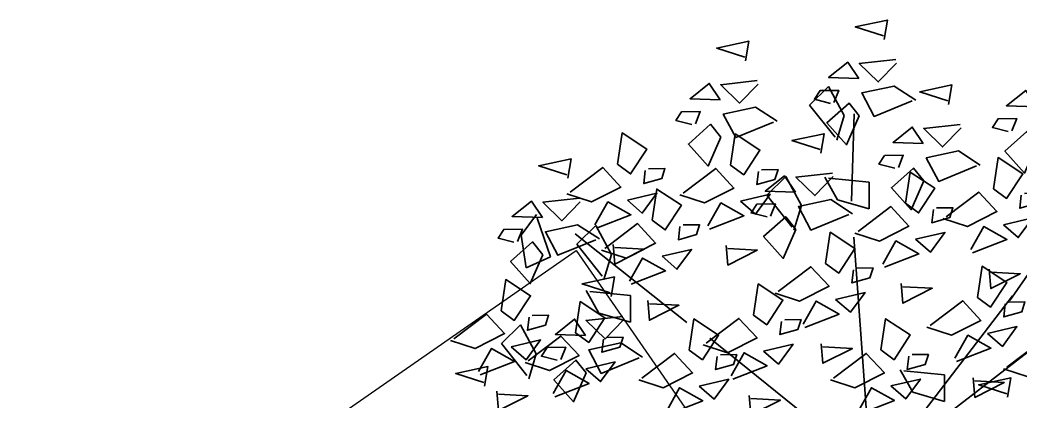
# Model space of a CAD drawing. Header units: metres. Extents: x 325024 to 7190115, y 7391967 to 10157759.
# Drawn here: x 326084.74 to 326091.21, y 7392836.64 to 7392839.11 of the extents above; entities that cross this region are included whole.
import ezdxf

# ---------------------------------------------------------------- set-up
doc = ezdxf.new("R2010")
doc.units = ezdxf.units.M
for name, color, linetype, lineweight in [('L-shrub', 74, 'Continuous', 35), ('linagrossa', 7, 'Continuous', 25), ('MÓVEIS', 7, 'Continuous', 13)]:
    doc.layers.add(name, color=color, linetype=linetype, lineweight=lineweight)

# ---------------------------------------------------------------- blocks, each defined once
blk = doc.blocks.new('flower shrub 3')
at = {"layer": 'L-shrub', "color": 2}
for p, q in [((-123.45, 236), (-108.99, 242.75)), ((-109.76, 240.63), (-114.02, 215.74)), ((71.14, 221.55), (86.95, 226.01)), ((86.95, 226.01), (86.87, 205.67)), ((-114.02, 215.74), (-130.41, 216.9)), ((-96.02, 214.78), (-80.21, 219.24)), ((-80.21, 219.24), (-80.29, 198.91)), ((75.55, 196.68), (71.14, 221.55)), ((-91.61, 189.92), (-96.02, 214.78)), ((86.87, 205.67), (75.54, 194.43)), ((-80.29, 198.91), (-91.62, 187.66)), ((-104.33, 170.99), (-104.5, 186.95)), ((-102.88, 185.37), (-81.99, 171.19)), ((21.44, 185.45), (37.25, 189.91)), ((25.85, 160.59), (21.44, 185.45)), ((37.25, 189.91), (37.17, 169.58)), ((58.31, 161.96), (58.15, 177.93)), ((59.76, 176.34), (80.66, 162.16)), ((-89.82, 156.75), (-104.33, 170.99)), ((-81.99, 171.19), (-89.82, 156.75)), ((37.17, 169.58), (25.84, 158.33)), ((72.82, 147.73), (58.31, 161.96)), ((80.66, 162.16), (72.82, 147.73)), ((42.5, 35.62), (42.33, 51.58)), ((43.95, 50), (64.85, 35.82)), ((57.01, 21.38), (42.5, 35.62)), ((64.85, 35.82), (57.01, 21.38))]:
    blk.add_line(p, q, dxfattribs=at)
at = {"layer": 'L-shrub', "color": 108}
for p, q in [((-130.41, 216.9), (-123.45, 236)), ((-166.05, 183.2), (-150.24, 187.65)), ((-150.24, 187.65), (-150.32, 167.32)), ((-161.64, 158.33), (-166.05, 183.2)), ((-150.32, 167.32), (-161.65, 156.07))]:
    blk.add_line(p, q, dxfattribs=at)
at = {"layer": 'L-shrub', "color": 92}
for points in [[(49.51, 264.41), (57.05, 273.94), (37.55, 279.71), (50.15, 266.57)], [(-81.5, 253.13), (-73.97, 262.66), (-93.47, 268.43), (-80.86, 255.29)], [(-50.38, 246.16), (-38.67, 261.64), (-30.06, 245.61), (-46.11, 237.01), (-50.38, 246.16)], [(-106.76, 239.42), (-107.89, 251.52), (-122.81, 248.88), (-106.76, 239.42)], [(-81.65, 236.7), (-97.21, 231.89), (-102.03, 247.44), (-81.01, 238.86)], [(-84.31, 244.82), (-59.35, 248.66), (-55.26, 232.75), (-75.59, 233.29), (-86.57, 244.88)], [(130.84, 235.08), (138.37, 244.61), (118.87, 250.38), (131.48, 237.24)], [(46.65, 222.9), (21.55, 225.63), (21.7, 242.05), (41.19, 236.28), (48.82, 222.26)], [(13.52, 230.35), (-1.79, 218.41), (-5.97, 236.12), (11.75, 240.29), (13.52, 230.35)], [(-84.36, 211.62), (-109.47, 214.34), (-109.32, 230.77), (-89.83, 225), (-82.2, 210.98)], [(-80.47, 219.88), (-66.68, 228.54), (-58.01, 214.76), (-80.53, 217.63)], [(-37.14, 234.51), (-41.84, 227.87), (-30.61, 225.31), (-25.97, 229.7), (-34.88, 234.45)], [(105.58, 221.37), (104.45, 233.47), (89.53, 230.83), (105.58, 221.37)], [(130.69, 218.65), (115.13, 213.84), (110.31, 229.39), (131.33, 220.81)], [(10.61, 212.31), (22.33, 227.8), (30.93, 211.77), (14.88, 203.17), (10.61, 212.31)], [(85.05, 215.69), (91.3, 220.89), (81.11, 226.26), (75.5, 223.22), (82.88, 216.33)], [(-48.12, 205.55), (-36.41, 221.03), (-27.8, 205), (-43.85, 196.4), (-48.12, 205.55)], [(94.84, 201.02), (79.53, 189.08), (75.35, 206.79), (93.07, 210.96), (94.84, 201.02)], [(127.98, 193.57), (102.87, 196.3), (103.02, 212.72), (122.51, 206.95), (130.14, 192.93)], [(-82.06, 204.2), (-57.09, 208.04), (-53, 192.14), (-73.33, 192.68), (-84.31, 204.27)], [(-76.38, 203.98), (-81.2, 192.82), (-60.88, 192.27), (-76.44, 201.72)], [(63.07, 192.21), (70.6, 201.74), (51.11, 207.51), (63.71, 194.37)], [(23.85, 200.67), (19.16, 194.03), (30.38, 191.47), (35.02, 195.86), (26.11, 200.61)], [(-92.8, 176.42), (-85.27, 185.95), (-104.76, 191.72), (-92.16, 178.58)], [(-34.88, 193.9), (-39.58, 187.26), (-28.35, 184.7), (-23.71, 189.09), (-32.62, 193.84)], [(-19.48, 186.04), (-5.68, 194.7), (2.98, 180.92), (-19.54, 183.79)], [(146.65, 180.93), (154.18, 190.46), (134.69, 196.23), (147.29, 183.09)], [(-78.21, 179.27), (-64.42, 187.93), (-55.75, 174.15), (-78.27, 177.02)], [(5.48, 189.88), (9.7, 178.48), (23.43, 184.88), (5.48, 189.88)], [(37.81, 178.51), (36.68, 190.61), (21.76, 187.96), (37.81, 178.51)], [(62.92, 175.78), (47.36, 170.98), (42.54, 186.52), (63.56, 177.95)], [(-122.67, 167.19), (-110.95, 182.67), (-102.35, 166.64), (-118.4, 158.05), (-122.67, 167.19)], [(17.28, 172.82), (23.53, 178.03), (13.34, 183.4), (7.73, 180.35), (15.12, 173.46)], [(121.39, 167.23), (120.26, 179.33), (105.34, 176.68), (121.39, 167.23)], [(146.5, 164.5), (130.94, 159.7), (126.12, 175.24), (147.14, 166.67)], [(-92.95, 159.99), (-108.51, 155.18), (-113.33, 170.73), (-92.31, 162.15)], [(27.08, 158.16), (11.76, 146.22), (7.58, 163.93), (25.31, 168.09), (27.08, 158.16)], [(60.21, 150.7), (35.1, 153.43), (35.25, 169.85), (54.74, 164.09), (62.37, 150.06)], [(100.86, 161.54), (107.11, 166.75), (96.92, 172.11), (91.31, 169.07), (98.7, 162.18)], [(-74.12, 163.36), (-78.94, 152.21), (-58.62, 151.66), (-74.18, 161.11)], [(193.68, 153.69), (192.55, 165.79), (177.63, 163.15), (193.68, 153.69)], [(173.15, 148), (179.4, 153.21), (169.21, 158.58), (163.6, 155.53), (170.98, 148.64)], [(33.2, 131.09), (44.92, 146.57), (53.52, 130.54), (37.47, 121.95), (33.2, 131.09)], [(60.26, 138.78), (85.22, 142.62), (89.31, 126.71), (68.99, 127.26), (58, 138.84)], [(-66.19, 124.32), (-54.48, 139.81), (-45.87, 123.78), (-61.92, 115.18), (-66.19, 124.32)], [(-100.13, 122.98), (-75.17, 126.82), (-71.08, 110.91), (-91.4, 111.46), (-102.39, 123.04)], [(107.43, 128.47), (102.74, 121.83), (113.97, 119.27), (118.6, 123.66), (109.69, 128.41)], [(46.44, 119.45), (41.74, 112.81), (52.97, 110.25), (57.61, 114.63), (48.7, 119.39)], [(89.07, 117.69), (93.28, 106.29), (107.01, 112.69), (89.07, 117.69)], [(-52.95, 112.68), (-57.65, 106.04), (-46.42, 103.48), (-41.78, 107.87), (-50.69, 112.62)], [(-7.77, 112.68), (-12.47, 106.04), (-1.24, 103.48), (3.4, 107.87), (-5.51, 112.62)], [(3.11, 104.82), (16.91, 113.48), (25.57, 99.7), (3.05, 102.57)], [(-51.1, 98.05), (-37.31, 106.71), (-28.64, 92.93), (-51.16, 95.8)], [(28.07, 108.66), (32.29, 97.26), (46.02, 103.66), (28.07, 108.66)], [(159.39, 110.43), (154.69, 103.78), (165.92, 101.22), (170.56, 105.61), (161.65, 110.36)], [(-26.14, 101.89), (-21.93, 90.49), (-8.2, 96.89), (-26.14, 101.89)], [(7.2, 88.91), (2.38, 77.76), (22.71, 77.21), (7.14, 86.66)], [(-47.01, 82.14), (-51.83, 70.99), (-31.51, 70.44), (-47.07, 79.89)], [(105.49, 67.92), (117.2, 83.4), (125.81, 67.37), (109.76, 58.78), (105.49, 67.92)], [(120.15, 79.89), (115.33, 68.73), (135.65, 68.18), (120.09, 77.63)], [(3.78, 66.58), (28.75, 70.42), (32.84, 54.51), (12.51, 55.06), (1.53, 66.64)], [(71.55, 66.58), (96.51, 70.42), (100.6, 54.51), (80.28, 55.06), (69.29, 66.64)], [(118.73, 56.28), (114.03, 49.63), (125.26, 47.07), (129.9, 51.46), (120.99, 56.22)], [(7.63, 41.65), (21.42, 50.3), (30.09, 36.53), (7.57, 39.39)], [(75.4, 41.65), (89.19, 50.3), (97.86, 36.53), (75.34, 39.39)], [(100.36, 45.49), (104.57, 34.09), (118.3, 40.49), (100.36, 45.49)], [(79.49, 25.74), (74.67, 14.58), (94.99, 14.04), (79.43, 23.48)], [(92.43, 4.95), (99.97, 14.48), (80.47, 20.25), (93.07, 7.11)]]:
    blk.add_lwpolyline(points, dxfattribs=at)
at = {"layer": 'L-shrub', "color": 2}
for points in [[(24.26, 250.7), (23.13, 262.8), (8.21, 260.16), (24.26, 250.7)], [(3.73, 245.02), (9.98, 250.22), (-0.21, 255.59), (-5.82, 252.55), (1.56, 245.66)], [(49.36, 247.98), (33.81, 243.17), (28.98, 258.72), (50, 250.14)], [(-55.51, 223.72), (-51.3, 212.33), (-37.56, 218.73), (-55.51, 223.72)], [(-23.32, 210.97), (1.64, 214.81), (5.73, 198.9), (-14.6, 199.45), (-25.58, 211.03)], [(110.66, 146.88), (95.35, 134.94), (91.16, 152.64), (108.89, 156.81), (110.66, 146.88)], [(94.19, 140.12), (105.91, 155.6), (114.51, 139.57), (98.46, 130.97), (94.19, 140.12)], [(143.79, 139.42), (118.68, 142.15), (118.83, 158.57), (138.33, 152.8), (145.96, 138.78)], [(-95.66, 134.91), (-120.77, 137.64), (-120.62, 154.06), (-101.12, 148.29), (-93.49, 134.27)], [(-127.79, 144.76), (-123.58, 133.36), (-109.85, 139.76), (-127.79, 144.76)], [(182.94, 133.34), (167.63, 121.4), (163.45, 139.11), (181.17, 143.27), (182.94, 133.34)], [(-21.02, 124.32), (-9.3, 139.81), (-0.69, 123.78), (-16.74, 115.18), (-21.02, 124.32)], [(146.15, 122.07), (157.86, 137.55), (166.47, 121.52), (150.42, 112.92), (146.15, 122.07)], [(-0.73, 129.75), (24.23, 133.59), (28.32, 117.68), (7.99, 118.23), (-2.99, 129.81)], [(-54.95, 122.98), (-29.99, 126.82), (-25.9, 110.91), (-46.22, 111.46), (-57.21, 123.04)], [(112.21, 120.73), (137.17, 124.57), (141.26, 108.66), (120.94, 109.21), (109.96, 120.79)], [(64.1, 113.85), (77.9, 122.5), (86.56, 108.73), (64.04, 111.59)], [(-96.28, 98.05), (-82.49, 106.71), (-73.82, 92.93), (-96.34, 95.8)], [(116.06, 95.8), (129.85, 104.45), (138.52, 90.68), (116, 93.54)], [(141.02, 99.64), (145.23, 88.24), (158.96, 94.64), (141.02, 99.64)], [(68.19, 97.94), (63.37, 86.78), (83.7, 86.23), (68.13, 95.68)], [(50.96, 56.28), (46.26, 49.63), (57.49, 47.07), (62.13, 51.46), (53.22, 56.22)], [(32.59, 45.49), (36.8, 34.09), (50.54, 40.49), (32.59, 45.49)], [(100.92, 21.46), (125.88, 25.3), (129.97, 9.39), (109.65, 9.94), (98.66, 21.52)]]:
    blk.add_lwpolyline(points, dxfattribs=at)
at = {"layer": 'L-shrub', "color": 108}
for points in [[(-127.29, 233.74), (-121.04, 238.94), (-131.23, 244.31), (-136.84, 241.27), (-129.46, 234.38)], [(-117.5, 219.07), (-132.81, 207.13), (-136.99, 224.84), (-119.27, 229.01), (-117.5, 219.07)], [(-156.55, 201.03), (-144.84, 216.52), (-136.23, 200.48), (-152.28, 191.89), (-156.55, 201.03)], [(-190.49, 199.69), (-165.52, 203.53), (-161.43, 187.62), (-181.76, 188.17), (-192.74, 199.75)], [(-143.31, 189.39), (-148.01, 182.75), (-136.78, 180.19), (-132.14, 184.58), (-141.05, 189.33)], [(-187.68, 165.14), (-180.14, 174.67), (-199.64, 180.44), (-187.04, 167.3)], [(-186.64, 174.76), (-172.85, 183.42), (-164.18, 169.64), (-186.7, 172.51)], [(-53.25, 183.11), (-49.04, 171.72), (-35.3, 178.12), (-53.25, 183.11)], [(-161.68, 178.6), (-157.47, 167.2), (-143.73, 173.6), (-161.68, 178.6)], [(-118.06, 162.71), (-119.19, 174.81), (-134.1, 172.17), (-118.06, 162.71)], [(-156.6, 165.85), (-131.64, 169.69), (-127.55, 153.78), (-147.87, 154.33), (-158.86, 165.91)], [(-138.59, 157.03), (-132.33, 162.23), (-142.52, 167.6), (-148.14, 164.56), (-140.75, 157.67)], [(-15.39, 170.13), (-20.21, 158.98), (0.12, 158.43), (-15.45, 167.88)], [(-182.55, 158.85), (-187.37, 147.7), (-167.05, 147.15), (-182.61, 156.6)], [(-152.75, 140.92), (-138.96, 149.57), (-130.29, 135.8), (-152.82, 138.66)], [(-128.79, 142.36), (-144.1, 130.42), (-148.29, 148.13), (-130.56, 152.3), (-128.79, 142.36)], [(37.72, 67.92), (49.43, 83.4), (58.04, 67.37), (41.99, 58.78), (37.72, 67.92)]]:
    blk.add_lwpolyline(points, dxfattribs=at)
at = {"layer": 'L-shrub', "color": 32}
for points in [[(-59.39, 140.01), (-93.72, 220.83)], [(65.66, 157.16), (92.63, 203.69)], [(-2.54, 7.13), (56.31, 136.92)], [(-2.54, 7.13), (-51.58, 124.68)], [(122.05, 56.75), (200.52, 95.93)], [(9.72, 7.13), (124.97, 58.56)], [(14.63, 7.13), (137.23, 26.72)]]:
    blk.add_lwpolyline(points, dxfattribs=at)
at = {"layer": 'L-shrub', "color": 98}
for points in [[(-109.42, 155.55), (-114.12, 148.9), (-102.89, 146.34), (-98.26, 150.73), (-107.17, 155.49)], [(-71.32, 101.89), (-67.11, 90.49), (-53.38, 96.89), (-71.32, 101.89)]]:
    blk.add_lwpolyline(points, dxfattribs=at)

msp = doc.modelspace()

# ---------------------------------------------------------------- linework, layer by layer
at = {"layer": 'linagrossa'}
for p, q in [((326071.6074, 7392826.0115), (326088.3322, 7392837.6194)), ((326088.3322, 7392837.6194), (326090.2063, 7392834.919))]:
    msp.add_line(p, q, dxfattribs=at)

# ---------------------------------------------------------------- block references
at = {"layer": 'MÓVEIS', "xscale": 0.01048452003034848, "yscale": 0.01048452003034848, "zscale": 0.01048452003034848, "rotation": 28.52764486330616}
msp.add_blockref('flower shrub 3', (326090.2953, 7392836.1629), dxfattribs=at)

doc.saveas('drawing.dxf')
